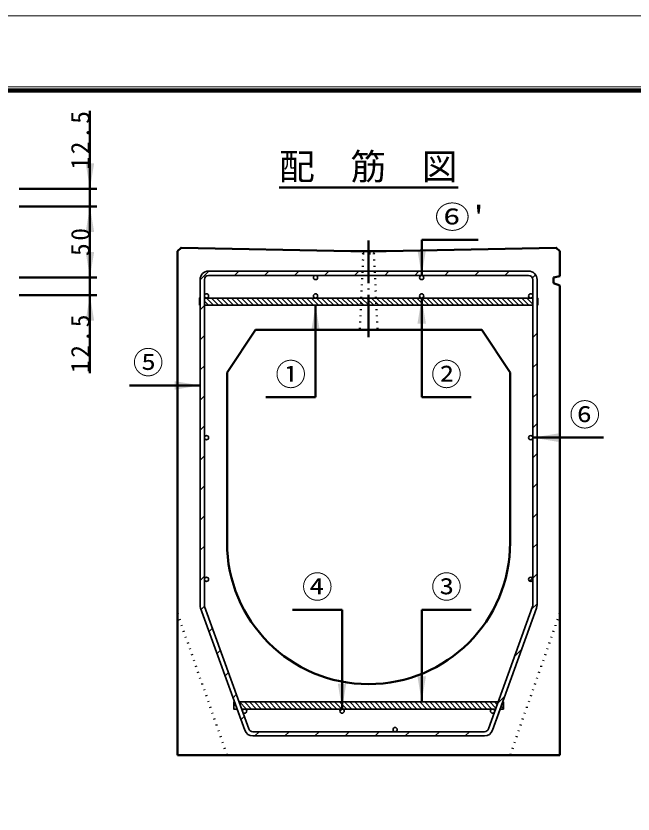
# Model space of a CAD drawing. Units: millimetres, scale not verified. Extents: x -2102 to 2102, y -1485 to 1485.
# Drawn here: x -1209 to -337, y 359 to 1485 of the extents above; entities that cross this region are included whole.
import ezdxf
from ezdxf.enums import TextEntityAlignment as Align

# ---------------------------------------------------------------- set-up
doc = ezdxf.new("R2010")
doc.units = ezdxf.units.MM
doc.header["$LTSCALE"] = 5
doc.linetypes.add('DOTTED', pattern=[1.75, 0.25, -1.5])
doc.linetypes.add('LONG_DASHED_DOTTED', pattern=[15.25, 12, -1.5, 0.25, -1.5])
doc.layers.add('0-0_V-nasSTD', color=7, linetype='Continuous', lineweight=35)
doc.layers.add('0-1_0', color=7, linetype='Continuous', lineweight=50)
doc.styles.add('ＭＳ ゴシック', font='')
doc.styles.get('ＭＳ ゴシック').set_extended_font_data('MS Gothic')

msp = doc.modelspace()

# ---------------------------------------------------------------- linework, layer by layer
at = {"layer": '0-0_V-nasSTD', "lineweight": 50}
msp.add_line((-635.948, 1168.81), (-635.948, 1118.81), dxfattribs=at)
at = {"layer": '0-0_V-nasSTD'}
for p, q in [((-949.948, 1082.608), (-948.948, 1081.608)), ((-942.948, 1082.679), (-937.079, 1076.81)), ((-940.008, 1086.81), (-930.008, 1076.81)), ((-932.936, 1086.81), (-922.936, 1076.81)), ((-925.865, 1086.81), (-915.865, 1076.81)), ((-918.794, 1086.81), (-908.794, 1076.81)), ((-911.723, 1086.81), (-901.723, 1076.81)), ((-904.652, 1086.81), (-894.652, 1076.81)), ((-897.581, 1086.81), (-887.581, 1076.81)), ((-890.51, 1086.81), (-880.51, 1076.81)), ((-883.439, 1086.81), (-873.439, 1076.81)), ((-876.368, 1086.81), (-866.368, 1076.81)), ((-869.297, 1086.81), (-859.297, 1076.81)), ((-862.226, 1086.81), (-852.226, 1076.81)), ((-855.155, 1086.81), (-845.155, 1076.81)), ((-848.084, 1086.81), (-838.084, 1076.81)), ((-841.013, 1086.81), (-831.013, 1076.81)), ((-833.942, 1086.81), (-823.942, 1076.81)), ((-826.87, 1086.81), (-816.87, 1076.81)), ((-819.799, 1086.81), (-809.799, 1076.81)), ((-812.728, 1086.81), (-802.728, 1076.81)), ((-805.657, 1086.81), (-795.657, 1076.81)), ((-798.586, 1086.81), (-788.586, 1076.81)), ((-791.515, 1086.81), (-781.515, 1076.81)), ((-784.444, 1086.81), (-774.444, 1076.81)), ((-777.373, 1086.81), (-767.373, 1076.81)), ((-770.302, 1086.81), (-760.302, 1076.81)), ((-763.231, 1086.81), (-753.231, 1076.81)), ((-756.16, 1086.81), (-746.16, 1076.81)), ((-749.089, 1086.81), (-739.089, 1076.81)), ((-742.018, 1086.81), (-732.018, 1076.81)), ((-734.947, 1086.81), (-724.947, 1076.81)), ((-727.876, 1086.81), (-717.876, 1076.81)), ((-720.804, 1086.81), (-710.804, 1076.81)), ((-713.733, 1086.81), (-703.733, 1076.81)), ((-706.662, 1086.81), (-696.662, 1076.81)), ((-699.591, 1086.81), (-689.591, 1076.81)), ((-692.52, 1086.81), (-682.52, 1076.81)), ((-685.449, 1086.81), (-675.449, 1076.81)), ((-678.378, 1086.81), (-668.378, 1076.81)), ((-671.307, 1086.81), (-661.307, 1076.81)), ((-664.236, 1086.81), (-654.236, 1076.81)), ((-657.165, 1086.81), (-647.165, 1076.81)), ((-650.094, 1086.81), (-640.094, 1076.81)), ((-643.023, 1086.81), (-633.023, 1076.81)), ((-635.952, 1086.81), (-625.952, 1076.81)), ((-628.881, 1086.81), (-618.881, 1076.81)), ((-621.809, 1086.81), (-611.809, 1076.81)), ((-614.738, 1086.81), (-604.738, 1076.81)), ((-607.667, 1086.81), (-597.667, 1076.81)), ((-600.596, 1086.81), (-590.596, 1076.81)), ((-593.525, 1086.81), (-583.525, 1076.81)), ((-586.454, 1086.81), (-576.454, 1076.81)), ((-579.383, 1086.81), (-569.383, 1076.81)), ((-572.312, 1086.81), (-562.312, 1076.81)), ((-565.241, 1086.81), (-555.241, 1076.81)), ((-558.17, 1086.81), (-548.17, 1076.81)), ((-551.099, 1086.81), (-541.099, 1076.81)), ((-544.028, 1086.81), (-534.028, 1076.81)), ((-536.957, 1086.81), (-526.957, 1076.81)), ((-529.886, 1086.81), (-519.886, 1076.81)), ((-522.815, 1086.81), (-512.815, 1076.81)), ((-515.743, 1086.81), (-505.743, 1076.81)), ((-508.672, 1086.81), (-498.672, 1076.81)), ((-501.601, 1086.81), (-491.601, 1076.81)), ((-494.53, 1086.81), (-484.53, 1076.81)), ((-487.459, 1086.81), (-478.948, 1078.299)), ((-480.388, 1086.81), (-478.948, 1085.37)), ((-472.948, 1086.441), (-471.948, 1085.441)), ((-948.948, 1076.81), (-949.948, 1076.81)), ((-472.948, 1079.37), (-471.948, 1078.37)), ((-901.388, 513.837), (-898.143, 510.592)), ((-527.888, 516.81), (-894.009, 516.81)), ((-893.267, 516.81), (-883.267, 506.81)), ((-890.432, 506.904), (-890.338, 506.81)), ((-886.195, 516.81), (-876.195, 506.81)), ((-879.124, 516.81), (-869.124, 506.81)), ((-872.053, 516.81), (-862.053, 506.81)), ((-864.982, 516.81), (-854.982, 506.81)), ((-857.911, 516.81), (-847.911, 506.81)), ((-850.84, 516.81), (-840.84, 506.81)), ((-843.769, 516.81), (-833.769, 506.81)), ((-836.698, 516.81), (-826.698, 506.81)), ((-829.627, 516.81), (-819.627, 506.81)), ((-822.556, 516.81), (-812.556, 506.81)), ((-815.485, 516.81), (-805.485, 506.81)), ((-808.414, 516.81), (-798.414, 506.81)), ((-801.343, 516.81), (-791.343, 506.81)), ((-794.272, 516.81), (-784.272, 506.81)), ((-787.201, 516.81), (-777.201, 506.81)), ((-780.129, 516.81), (-770.129, 506.81)), ((-773.058, 516.81), (-763.058, 506.81)), ((-765.987, 516.81), (-755.987, 506.81)), ((-758.916, 516.81), (-748.916, 506.81)), ((-751.845, 516.81), (-741.845, 506.81)), ((-744.774, 516.81), (-734.774, 506.81)), ((-737.703, 516.81), (-727.703, 506.81)), ((-730.632, 516.81), (-720.632, 506.81)), ((-723.561, 516.81), (-713.561, 506.81)), ((-716.49, 516.81), (-706.49, 506.81)), ((-709.419, 516.81), (-699.419, 506.81)), ((-702.348, 516.81), (-692.348, 506.81)), ((-695.277, 516.81), (-685.277, 506.81)), ((-688.206, 516.81), (-678.206, 506.81)), ((-681.135, 516.81), (-671.135, 506.81)), ((-674.063, 516.81), (-664.063, 506.81)), ((-666.992, 516.81), (-656.992, 506.81)), ((-659.921, 516.81), (-649.921, 506.81)), ((-652.85, 516.81), (-642.85, 506.81)), ((-645.779, 516.81), (-635.779, 506.81)), ((-638.708, 516.81), (-628.708, 506.81)), ((-631.637, 516.81), (-621.637, 506.81)), ((-624.566, 516.81), (-614.566, 506.81)), ((-617.495, 516.81), (-607.495, 506.81)), ((-610.424, 516.81), (-600.424, 506.81)), ((-603.353, 516.81), (-593.353, 506.81)), ((-596.282, 516.81), (-586.282, 506.81)), ((-589.211, 516.81), (-579.211, 506.81)), ((-582.14, 516.81), (-572.14, 506.81)), ((-575.069, 516.81), (-565.069, 506.81)), ((-567.997, 516.81), (-557.997, 506.81)), ((-560.926, 516.81), (-550.926, 506.81)), ((-553.855, 516.81), (-543.855, 506.81)), ((-546.784, 516.81), (-536.784, 506.81)), ((-539.713, 516.81), (-531.025, 508.122)), ((-532.642, 516.81), (-529.149, 513.317)), ((-523.654, 510.87), (-520.509, 507.725)), ((-521.778, 516.065), (-520.509, 514.796))]:
    msp.add_line(p, q, dxfattribs=at)
at = {"layer": '0-0_V-nasSTD', "lineweight": 18}
for points in [[(-2102.5, -1485), (-2102.5, 1485), (2102.5, 1485), (2102.5, -1485)], [(-2002.5, -1385), (-2002.5, 1385), (2002.5, 1385), (2002.5, -1385)]]:
    msp.add_lwpolyline(points, close=True, dxfattribs=at)
at = {"layer": '0-0_V-nasSTD', "lineweight": 100}
msp.add_lwpolyline([(1997.5, -1380), (1997.5, 1380), (-1997.5, 1380)], dxfattribs=at)
at = {"layer": '0-0_V-nasSTD'}
for points in [[(-472.948, 1086.81), (-471.948, 1086.81), (-471.948, 1076.81), (-472.948, 1076.81), (-472.948, 1112.81)], [(-896.777, 506.81), (-901.388, 506.81), (-901.388, 516.81), (-900.388, 516.81), (-885.916, 476.734)], [(-535.981, 476.734), (-521.509, 516.81), (-520.509, 516.81), (-520.509, 506.81), (-525.12, 506.81)]]:
    msp.add_lwpolyline(points, close=True, dxfattribs=at)
for points in [[(-949.948, 1076.81), (-949.948, 1086.81), (-948.948, 1086.81)], [(-785.948, 1086.81), (-939.948, 1086.81), (-942.948, 1086.81)], [(-478.948, 1086.81), (-481.948, 1086.81), (-635.315, 1086.81), (-700.53, 1086.81), (-710.948, 1086.81), (-721.367, 1086.81), (-785.948, 1086.81)], [(-942.948, 1076.81), (-721.83, 1076.81), (-710.948, 1076.81), (-700.067, 1076.81), (-478.948, 1076.81)], [(-890.398, 506.81), (-886.125, 506.81), (-748.703, 506.81), (-536.711, 506.81), (-531.499, 506.81)]]:
    msp.add_lwpolyline(points, dxfattribs=at)
for points in [[(-1110.642, 1277), (-1104.642, 1241), (-1098.642, 1277)], [(-1110.642, 1180), (-1104.642, 1216), (-1098.642, 1180)], [(-1110.642, 1152), (-1104.642, 1116), (-1098.642, 1152)], [(-641.948, 1154.81), (-635.948, 1118.81), (-629.948, 1154.81)], [(-1110.642, 1055), (-1104.642, 1091), (-1098.642, 1055)], [(-641.948, 1050.81), (-635.948, 1086.81), (-629.948, 1050.81)], [(-791.948, 1040.81), (-785.948, 1076.81), (-779.948, 1040.81)], [(-984.948, 957.511), (-984.948, 969.511), (-948.948, 963.511)], [(-478.948, 889.81), (-442.948, 883.81), (-442.948, 895.81)], [(-641.948, 552.81), (-635.948, 516.81), (-629.948, 552.81)], [(-754.448, 542.81), (-748.448, 506.81), (-742.448, 542.81)]]:
    msp.add_solid(points, dxfattribs=at)
at = {"layer": '0-1_0'}
for p, q in [((-1104.642, 1241), (-1104.642, 1351)), ((-1204.642, 1241), (-1094.642, 1241)), ((-1104.642, 1216), (-1104.642, 1241)), ((-837.352, 1242.857), (-584.545, 1242.857)), ((-1204.642, 1216), (-1094.642, 1216)), ((-1104.642, 1116), (-1104.642, 1216)), ((-635.948, 1168.81), (-555.948, 1168.81)), ((-980.948, 441.857), (-980.948, 1152.857)), ((-735.948, 1152.857), (-685.948, 1152.857)), ((-440.948, 1152.857), (-440.948, 1117.872)), ((-1204.642, 1116), (-1094.642, 1116)), ((-1104.642, 1091), (-1104.642, 1116)), ((-449.948, 1115.857), (-440.948, 1117.872)), ((-449.948, 1107.857), (-449.948, 1115.857)), ((-449.948, 1107.857), (-440.948, 1104.499)), ((-440.948, 441.857), (-440.948, 1104.499)), ((-1204.642, 1091), (-1094.642, 1091)), ((-1104.642, 981), (-1104.642, 1091)), ((-635.948, 946.81), (-635.948, 1086.81)), ((-785.948, 946.81), (-785.948, 1076.81)), ((-870.948, 1041.857), (-910.948, 981.857)), ((-870.948, 1041.857), (-550.948, 1041.857)), ((-550.948, 1041.857), (-510.948, 981.857)), ((-910.948, 981.857), (-910.948, 741.857)), ((-510.948, 981.857), (-510.948, 741.857)), ((-1048.948, 963.511), (-948.948, 963.511)), ((-785.948, 946.81), (-855.948, 946.81)), ((-635.948, 946.81), (-565.948, 946.81)), ((-378.948, 889.81), (-478.948, 889.81)), ((-818.448, 646.81), (-748.448, 646.81)), ((-748.448, 646.81), (-748.448, 506.81)), ((-635.948, 646.81), (-635.948, 516.81)), ((-565.948, 646.81), (-635.948, 646.81)), ((-980.948, 441.857), (-440.948, 441.857))]:
    msp.add_line(p, q, dxfattribs=at)
at = {"layer": '0-1_0', "linetype": 'LONG_DASHED_DOTTED'}
msp.add_line((-710.948, 1167.857), (-710.948, 1026.857), dxfattribs=at)
at = {"layer": '0-1_0', "linetype": 'DOTTED'}
for p, q in [((-718.448, 1149.857), (-723.448, 1041.857)), ((-703.448, 1149.857), (-698.448, 1041.857)), ((-980.948, 641.857), (-910.948, 441.857)), ((-440.948, 641.857), (-510.948, 441.857))]:
    msp.add_line(p, q, dxfattribs=at)
at = {"layer": '0-1_0', "lineweight": 35}
for p, q in [((-936.794, 1124.81), (-948.948, 1112.656)), ((-936.948, 1124.81), (-484.948, 1124.81)), ((-484.948, 1118.81), (-936.948, 1118.81)), ((-936.948, 1118.81), (-484.948, 1118.81)), ((-894.368, 1124.81), (-900.368, 1118.81)), ((-851.941, 1124.81), (-857.941, 1118.81)), ((-809.515, 1124.81), (-815.515, 1118.81)), ((-767.089, 1124.81), (-773.089, 1118.81)), ((-724.662, 1124.81), (-730.662, 1118.81)), ((-682.236, 1124.81), (-688.236, 1118.81)), ((-639.809, 1124.81), (-645.809, 1118.81)), ((-597.383, 1124.81), (-603.383, 1118.81)), ((-554.956, 1124.81), (-560.956, 1118.81)), ((-512.53, 1124.81), (-518.53, 1118.81)), ((-475.161, 1119.753), (-479.529, 1115.385)), ((-948.948, 1112.81), (-948.948, 653.385)), ((-942.948, 1112.81), (-942.948, 653.385)), ((-942.948, 653.385), (-942.948, 1112.81)), ((-478.948, 653.385), (-478.948, 1112.81)), ((-478.948, 1112.81), (-478.948, 653.385)), ((-472.948, 653.385), (-472.948, 1112.81)), ((-949.948, 1086.81), (-949.948, 1076.81)), ((-948.948, 1086.81), (-949.948, 1086.81)), ((-478.948, 1086.81), (-942.948, 1086.81)), ((-633.016, 1089.177), (-635.315, 1086.877)), ((-949.948, 1076.81), (-948.948, 1076.81)), ((-942.948, 1076.229), (-948.948, 1070.229)), ((-478.948, 1076.81), (-942.948, 1076.81)), ((-472.948, 1076.81), (-471.948, 1076.81)), ((-472.948, 1037.112), (-478.948, 1031.112)), ((-942.948, 1033.803), (-948.948, 1027.803)), ((-942.948, 991.376), (-948.948, 985.376)), ((-472.948, 994.686), (-478.948, 988.686)), ((-942.948, 948.95), (-948.948, 942.95)), ((-472.948, 952.259), (-478.948, 946.259)), ((-942.948, 906.523), (-948.948, 900.523)), ((-478.948, 903.833), (-472.948, 909.833)), ((-478.948, 861.407), (-472.948, 867.407)), ((-942.948, 864.097), (-948.948, 858.097)), ((-478.948, 818.98), (-472.948, 824.98)), ((-942.948, 821.671), (-948.948, 815.671)), ((-942.948, 779.244), (-948.948, 773.244)), ((-478.948, 776.554), (-472.948, 782.554)), ((-942.948, 736.818), (-948.948, 730.818)), ((-478.948, 734.127), (-472.948, 740.127)), ((-942.948, 694.391), (-948.948, 688.391)), ((-479.346, 691.303), (-483.442, 687.208)), ((-478.948, 691.701), (-472.948, 697.701)), ((-480.678, 647.545), (-472.948, 655.275)), ((-885.916, 476.734), (-948.235, 649.309)), ((-942.81, 652.103), (-947.537, 647.376)), ((-880.273, 478.772), (-942.592, 651.347)), ((-880.273, 478.772), (-942.592, 651.347)), ((-541.624, 478.772), (-479.305, 651.347)), ((-479.305, 651.347), (-541.624, 478.772)), ((-535.981, 476.734), (-473.662, 649.309)), ((-931.594, 620.893), (-936.281, 616.206)), ((-920.338, 589.722), (-925.025, 585.036)), ((-504.658, 581.138), (-494.673, 591.123)), ((-909.082, 558.552), (-913.769, 553.865)), ((-897.826, 527.381), (-902.513, 522.695)), ((-528.638, 514.732), (-518.653, 524.717)), ((-901.388, 516.81), (-900.388, 516.81)), ((-901.388, 516.81), (-901.388, 506.81)), ((-894.009, 516.81), (-527.888, 516.81)), ((-901.388, 506.81), (-896.777, 506.81)), ((-891.257, 491.524), (-886.57, 496.211)), ((-890.398, 506.81), (-531.499, 506.81)), ((-748.703, 506.799), (-751.438, 504.065)), ((-536.711, 506.659), (-538.621, 504.749)), ((-874.63, 474.81), (-547.267, 474.81)), ((-871.545, 468.81), (-865.545, 474.81)), ((-829.119, 468.81), (-823.119, 474.81)), ((-786.692, 468.81), (-780.692, 474.81)), ((-744.266, 468.81), (-738.266, 474.81)), ((-701.84, 468.81), (-695.84, 474.81)), ((-659.413, 468.81), (-653.413, 474.81)), ((-616.987, 468.81), (-610.987, 474.81)), ((-574.56, 468.81), (-568.56, 474.81)), ((-874.63, 468.81), (-547.267, 468.81))]:
    msp.add_line(p, q, dxfattribs=at)
at = {"layer": '0-1_0'}
for points in [[(-735.948, 1152.857), (-975.948, 1157.857), (-980.948, 1152.857)], [(-685.948, 1152.857), (-445.948, 1157.857), (-440.948, 1152.857)]]:
    msp.add_lwpolyline(points, dxfattribs=at)
at = {"layer": '0-1_0', "linetype": 'DOTTED'}
for points in [[(-718.448, 1149.857), (-721.448, 1152.857), (-700.448, 1152.857)], [(-718.448, 1149.857), (-703.448, 1149.857), (-700.448, 1152.857)]]:
    msp.add_lwpolyline(points, dxfattribs=at)
at = {"layer": '0-1_0', "lineweight": 35}
for points in [[(-472.948, 1086.81), (-471.948, 1086.81), (-471.948, 1076.81)], [(-521.509, 516.81), (-520.509, 516.81), (-520.509, 506.81), (-525.12, 506.81)], [(-547.267, 474.81), (-547.267, 474.81), (-874.63, 474.81)]]:
    msp.add_lwpolyline(points, dxfattribs=at)
for centre in [(-785.948, 1115.81), (-635.948, 1115.81), (-939.948, 1089.81), (-785.948, 1089.81), (-635.948, 1089.81), (-481.948, 1089.81), (-939.948, 889.81), (-481.948, 889.81), (-939.948, 689.81), (-481.948, 689.81), (-886.125, 503.81), (-748.448, 503.81), (-535.772, 503.81), (-673.448, 477.81)]:
    msp.add_circle(centre, 3, dxfattribs=at)
for centre, radius, start, end in [((-936.948, 1112.81), 12, 90, 180), ((-936.948, 1112.81), 6, 90, 180), ((-936.948, 1112.81), 6, 90, 180), ((-484.948, 1112.81), 12, 0, 90), ((-484.948, 1112.81), 6, 0, 90), ((-484.948, 1112.81), 6, 0, 90), ((-936.948, 653.385), 12, 180, 199.85521), ((-936.948, 653.385), 6, 180, 199.85521), ((-936.948, 653.385), 6, 180, 199.85522), ((-484.948, 653.385), 6, 340.14479, 0), ((-484.948, 653.385), 6, 340.14479, 0.00002), ((-484.948, 653.385), 12, 340.14479, 0), ((-874.63, 480.81), 12, 199.85521, 270), ((-874.63, 480.81), 6, 199.85521, 270), ((-874.63, 480.81), 6, 199.85521, 270), ((-547.267, 480.81), 6, 270, 340.14479), ((-547.267, 480.81), 6, 270, 340.14479), ((-547.267, 480.81), 12, 270, 340.14479)]:
    msp.add_arc(centre, radius, start, end, dxfattribs=at)
at = {"layer": '0-1_0'}
for start, end in [(180, 270), (270, 0)]:
    msp.add_arc((-710.948, 741.857), 200, start, end, dxfattribs=at)

# ---------------------------------------------------------------- texts
at = {"layer": '0-0_V-nasSTD', "style": 'ＭＳ ゴシック'}
for s, height, p in [('配\u3000筋\u3000図', 36.95, (-837.352, 1242.857)), ('⑤', 31.67, (-1043.948, 970.511)), ('①', 31.67, (-842.548, 953.81)), ('②', 31.67, (-622.548, 953.81)), ('⑥', 31.67, (-427.148, 896.81)), ('④', 31.67, (-805.048, 653.81)), ('③', 31.67, (-622.548, 653.81))]:
    msp.add_text(s, height=height, dxfattribs=at).set_placement(p, align=Align.BOTTOM_LEFT)
at = {"layer": '0-0_V-nasSTD', "style": 'ＭＳ ゴシック', "width": 1.15}
msp.add_text("⑥'", height=31.67, dxfattribs=at).set_placement((-617.548, 1175.81), align=Align.BOTTOM_LEFT)
at = {"layer": '0-0_V-nasSTD', "char_height": 26.39, "attachment_point": 7, "rotation": 90, "style": 'ＭＳ ゴシック'}
for s, insert in [('\\T1.2;12.5', (-1104.642, 1268.2)), ('\\T1.2;50', (-1104.642, 1146.2)), ('\\T1.2;12.5', (-1104.642, 981))]:
    msp.add_mtext(s, dxfattribs=dict(at, insert=insert))

doc.saveas('drawing.dxf')
